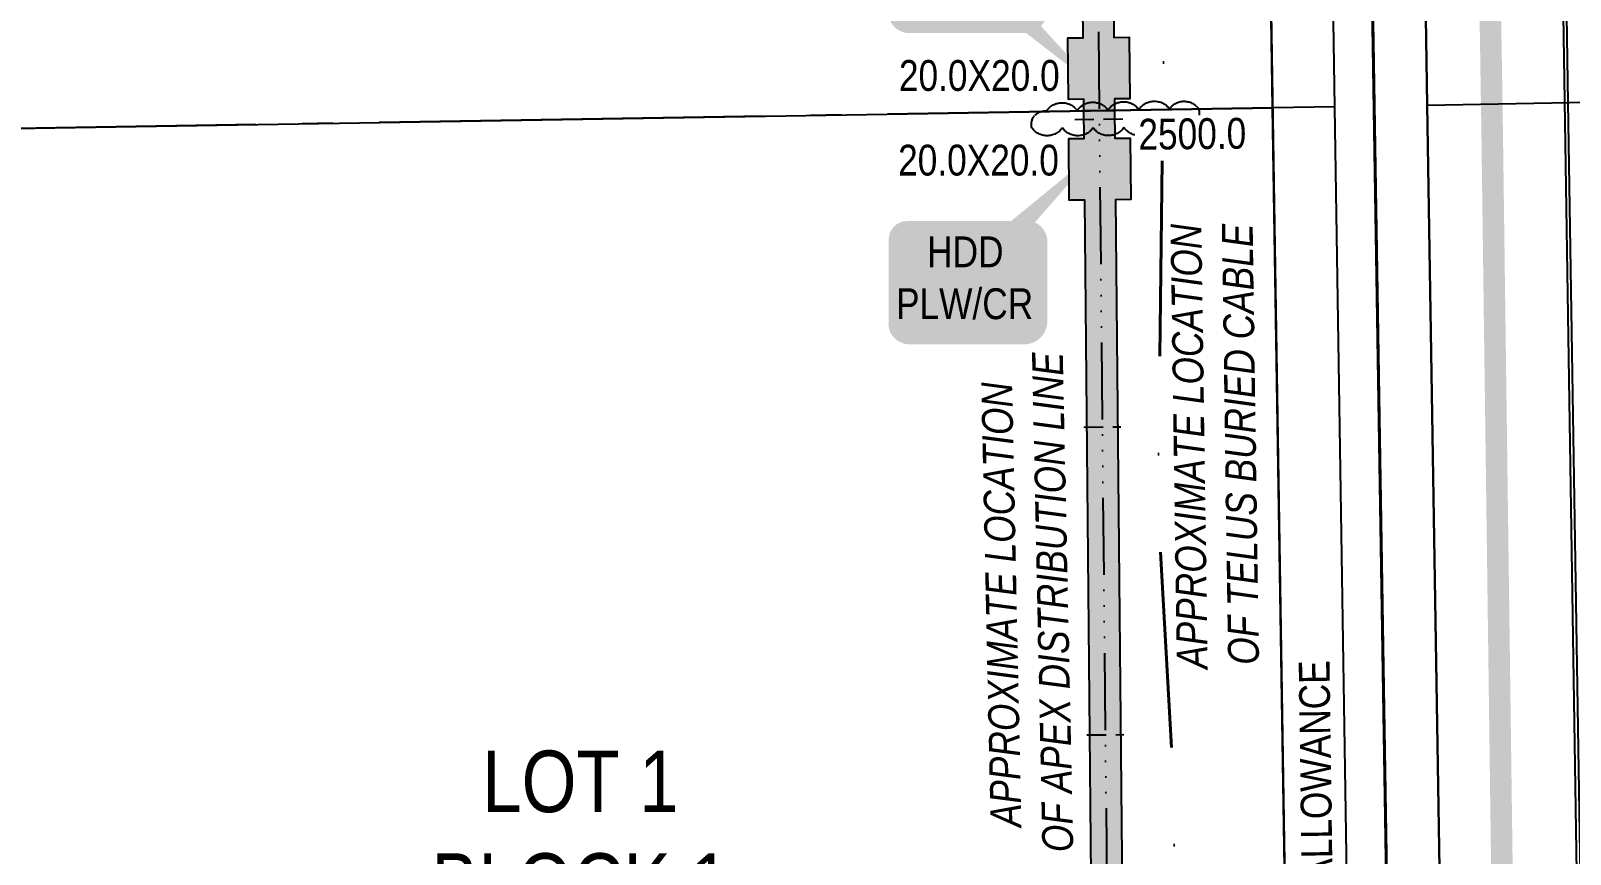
# Model space of a CAD drawing. Extents: x 72365 to 80261, y 6000112 to 6008999.
# Drawn here: x 74585.8 to 75085.5, y 6000839.8 to 6001107.1 of the extents above; entities that cross this region are included whole.
import ezdxf

# ---------------------------------------------------------------- set-up
doc = ezdxf.new("R2010")
doc.units = 0
doc.header["$LTSCALE"] = 5
for name, pattern in [('0', [1, 1, 0]), ('COOP2', [10, 5, -1, 0, -1, 0, -1, 0, -1, 0, -1]), ('DASHDOT', [25.4, 12.7, -6.35, 0, -6.35]), ('DASHED2', [9.525, 6.35, -3.175]), ('foc-QUARTERLINE', [33, 25, -3, 2, -3]), ('foc-TIELINE', [1.875, 1.25, -0.625])]:
    doc.linetypes.add(name, pattern=pattern)
for name, color, linetype in [('AS-POWER', 104, 'foc-POWER'), ('AS-RAILWAY', 13, 'TRACKS'), ('AS-ROADS', 254, 'Continuous'), ('AS-TELEPHONE', 224, 'foc-TEL'), ('AS-TELEPHONE-T', 224, 'Continuous'), ('C-SYMBOL', 7, 'Continuous'), ('L-QSEC', 8, 'foc-QUARTERLINE'), ('L-ROAD-T', 7, 'Continuous'), ('L-SEC', 7, 'Continuous'), ('L-TITLEDB', 4, 'Continuous'), ('P-APEX RECON PAY ITEMS', 240, 'Continuous'), ('P-APEX RECON-10m BUFFER', 51, 'COOP2'), ('P-APEX RECON-URBAN', 30, 'COOP2'), ('P-APEX RECON-WORK AREA', 104, 'Continuous'), ('P-BUFFER-PURPLE', 187, 'foc-TIELINE'), ('P-BUFFER-PURPLE-T', 187, 'Continuous'), ('T-BUSH', 110, '0')]:
    doc.layers.add(name, color=color, linetype=linetype)
doc.layers.add('AS-RECON EXISTING', color=151, linetype='DASHDOT', lineweight=40)
doc.layers.add('P-APEX RECON-TWS-T', color=104, linetype='Continuous', lineweight=9)
doc.layers.add('AS-RECON EXISTING-T', color=7, linetype='Continuous', true_color=0x7abdff)
doc.layers.add('P-APEX RECON-TO BE DRILLED-H', color=7, linetype='Continuous', true_color=0xffafe1)
doc.styles.add('100L', font='ARIALN.TTF', dxfattribs={"height": 2})
doc.styles.add('175L', font='ARIALN.TTF', dxfattribs={"height": 20})
doc.styles.add('80', font='ARIALN.TTF', dxfattribs={"height": 10})
doc.styles.add('80L', font='ARIALN.TTF', dxfattribs={"height": 10})
doc.styles.add('foc-LtypeFont', font='ARIALN.TTF', dxfattribs={"height": 7.35})
doc.linetypes.add('foc-POWER', pattern='A,6,-1,["P",foc-LtypeFont,S=0.2,R=0,X=-0.625,Y=-0.75],-1.24,4', length=12.24)
doc.linetypes.add('foc-TEL', pattern='A,2,-1,["T",foc-LtypeFont,S=0.2,R=0,X=-0.425,Y=-0.75],-1.24,8', length=12.24)
doc.linetypes.add('foc-TEL-NOLINE', pattern='A,0,-2,["T",foc-LtypeFont,S=0.2,R=0,X=-0.425,Y=-0.75],-10.24', length=12.24)
doc.linetypes.add('TRACKS', pattern='A,3.81,[130,ltypeshp1.shx,S=6.35,R=0,X=0,Y=0],3.81', length=7.62)

# ---------------------------------------------------------------- blocks, each defined once
blk = doc.blocks.new('*U1162')
at = {"true_color": 0xffffa8}
h = blk.add_hatch(color=51, dxfattribs=at)
edge = h.paths.add_edge_path()
edge.add_line((-19, -20), (19, -20))
edge.add_arc((19, -14), 6, 270, 360)
edge.add_line((25, -14), (25, 12.5))
edge.add_arc((19, 12.5), 6, 0, 90)
edge.add_line((19, 18.5), (-19, 18.5))
edge.add_arc((-19, 12.5), 6, 90, 180)
edge.add_line((-25, 12.5), (-25, -14))
edge.add_arc((-19, -14), 6, 180, 270)
at = {"color": 240, "flags": 128}
blk.add_lwpolyline([(-19, -20, 3, 3, 0), (19, -20, 3, 3, 0.414214), (25, -14, 3, 3, 0), (25, 12.5, 3, 0, 0.414214), (19, 18.5, 0, 0, 0), (-19, 18.5, 0, 0, 0.414214), (-25, 12.5, 0, 0, 0), (-25, -14, 0, 3, 0.414214)], format="xyseb", close=True, dxfattribs=at)
for points in [[(43.25, -39.79, 0, 10, 0), (0, 0, 5, 5, 0)], [(5.45, -7.08, 0, 10, 0), (0, 0, 5, 5, 0)]]:
    blk.add_lwpolyline(points, format="xyseb", dxfattribs=at)
at = {"color": 4, "style": '80'}
blk.add_attdef('OTHER_001', (-14.7, -5), '', height=10, dxfattribs=at)
blk = doc.blocks.new('*U1163')
at = {"true_color": 0xffffa8}
h = blk.add_hatch(color=51, dxfattribs=at)
edge = h.paths.add_edge_path()
edge.add_line((-19, -20), (19, -20))
edge.add_arc((19, -14), 6, 270, 360)
edge.add_line((25, -14), (25, 12.5))
edge.add_arc((19, 12.5), 6, 0, 90)
edge.add_line((19, 18.5), (-19, 18.5))
edge.add_arc((-19, 12.5), 6, 90, 180)
edge.add_line((-25, 12.5), (-25, -14))
edge.add_arc((-19, -14), 6, 180, 270)
at = {"color": 240, "flags": 128}
for points in [[(43.46, 42.04, 0, 10, 0), (0, 0, 5, 5, 0)], [(5.45, -7.08, 0, 10, 0), (0, 0, 5, 5, 0)]]:
    blk.add_lwpolyline(points, format="xyseb", dxfattribs=at)
blk.add_lwpolyline([(-19, -20, 3, 3, 0), (19, -20, 3, 3, 0.414214), (25, -14, 3, 3, 0), (25, 12.5, 3, 0, 0.414214), (19, 18.5, 0, 0, 0), (-19, 18.5, 0, 0, 0.414214), (-25, 12.5, 0, 0, 0), (-25, -14, 0, 3, 0.414214)], format="xyseb", close=True, dxfattribs=at)
at = {"color": 4, "style": '80'}
blk.add_attdef('OTHER_001', (-14.7, -5), '', height=10, dxfattribs=at)

msp = doc.modelspace()

# ---------------------------------------------------------------- hatches: boundary and pattern name
at = {"layer": 'P-APEX RECON-10m BUFFER'}
h = msp.add_hatch(color=256, dxfattribs=at)
h.dxf.hatch_style = 1
h.paths.add_polyline_path([(74935.119, 6001282.158), (74936.305, 6001218.803), (74936.424, 6001206.493), (74987.032, 6001207.989), (74987.11, 6001202.993), (74936.473, 6001201.496), (74936.612, 6001187.098), (74941.608, 6001187.146), (74941.802, 6001167.164), (74936.806, 6001167.115), (74937.409, 6001104.978), (74942.405, 6001105.026), (74942.599, 6001085.044), (74937.603, 6001084.995), (74937.639, 6001081.261), (74927.649, 6001081.097), (74927.612, 6001084.898), (74922.616, 6001084.85), (74922.422, 6001104.832), (74927.418, 6001104.881), (74926.815, 6001167.018), (74921.819, 6001166.97), (74921.671, 6001182.255), (74868.983, 6001184.881), (74869.072, 6001200.162), (74879.118, 6001204.799), (74926.435, 6001206.198), (74926.36, 6001213.928), (74902.304, 6001214.218), (74902.424, 6001224.209), (74926.215, 6001223.922), (74925.128, 6001281.997)])
h.paths.add_polyline_path([(74926.621, 6001187.01), (74874.007, 6001189.633), (74874.05, 6001196.957), (74880.285, 6001199.835), (74926.483, 6001201.201)], flags=16)
h = msp.add_hatch(color=256, dxfattribs=at)
h.dxf.hatch_style = 1
h.paths.add_polyline_path([(74937.639, 6001081.261), (74937.726, 6001072.262), (74942.722, 6001072.311), (74942.916, 6001052.328), (74937.92, 6001052.28), (74940.427, 6000793.935), (74920.286, 6000774.274), (74920.762, 6000732.19), (74931.778, 6000730.935), (74931.94, 6000720.861), (74920.876, 6000722.121), (74921.19, 6000694.399), (74926.251, 6000694.457), (74926.327, 6000687.695), (74932.477, 6000687.506), (74932.611, 6000679.245), (74906.443, 6000678.793), (74906.269, 6000694.23), (74911.199, 6000694.286), (74910.921, 6000718.834), (74900.93, 6000718.721), (74900.704, 6000738.703), (74910.695, 6000738.816), (74910.246, 6000778.437), (74930.394, 6000798.104), (74927.929, 6001052.183), (74922.934, 6001052.135), (74922.74, 6001072.117), (74927.735, 6001072.166), (74927.649, 6001081.097)])
at = {"layer": 'P-APEX RECON-TO BE DRILLED-H'}
h = msp.add_hatch(color=256, dxfattribs=at)
h.dxf.hatch_style = 1
h.paths.add_polyline_path([(74933.225, 6001088.076), (74937.573, 6001088.119), (74937.759, 6001068.953), (74927.767, 6001068.856), (74927.581, 6001088.022)])

# ---------------------------------------------------------------- linework, layer by layer
at = {"layer": 'AS-POWER', "flags": 128}
msp.add_lwpolyline([(75089.323, 6000729.595), (75082.279, 6001181.869)], dxfattribs=at)
at = {"layer": 'AS-ROADS', "const_width": 7, "flags": 128}
msp.add_lwpolyline([(75073.672, 6000179.942), (75069.776, 6000349.065), (75060.182, 6001074.477), (75045.667, 6002007.36), (75027.969, 6003090.033), (75024.206, 6003347.941, 0.0493947), (74998.246, 6003576.094), (74973.301, 6003687.217, -0.0503851), (74958.73, 6003807.929), (74943.423, 6004677.413), (74936.401, 6005243.625)], format="xyb", dxfattribs=at)
at = {"layer": 'AS-TELEPHONE', "linetype": 'foc-TEL-NOLINE', "flags": 128}
msp.add_lwpolyline([(75003.364, 6000178.719), (74988.862, 6001082.1), (74976.266, 6001905.962), (74937.004, 6004319.006), (74922.183, 6005243.365)], dxfattribs=at)
at = {"layer": 'L-QSEC', "flags": 128}
for points in [[(75039.104, 6001082.979), (75813.608, 6001097.121)], [(74988.862, 6001082.1), (74178.489, 6001068.826)]]:
    msp.add_lwpolyline(points, dxfattribs=at)
at = {"layer": 'L-SEC', "flags": 128}
msp.add_lwpolyline([(75009.105, 6001082.432), (74989.005, 6001082.102)], dxfattribs=at)
at = {"layer": 'L-TITLEDB', "flags": 128}
for points in [[(75098.777, 6000214.533), (75097.725, 6000280.114), (75092.099, 6000630.371), (75084.8, 6001083.847), (75072.518, 6001887.694), (75026.831, 6001886.824), (75039.103, 6001083.014), (75052.049, 6000279.301), (75053.606, 6000179.593)], [(74178.489, 6001068.826), (74989.005, 6001082.102)]]:
    msp.add_lwpolyline(points, dxfattribs=at)
at = {"layer": 'L-TITLEDB'}
msp.add_lwpolyline([(75052.049, 6000279.301), (75039.103, 6001083.014)], dxfattribs=at)
at = {"layer": 'P-APEX RECON-WORK AREA', "flags": 128}
for points in [[(74936.806, 6001167.115), (74937.409, 6001104.978), (74942.405, 6001105.026), (74942.599, 6001085.044), (74937.603, 6001084.995), (74937.639, 6001081.261), (74927.649, 6001081.097), (74927.612, 6001084.898), (74922.616, 6001084.85), (74922.422, 6001104.832), (74927.418, 6001104.881), (74926.815, 6001167.018)], [(74930.394, 6000798.104), (74927.929, 6001052.183), (74922.934, 6001052.135), (74922.74, 6001072.117), (74927.735, 6001072.166), (74927.649, 6001081.097), (74937.639, 6001081.261), (74937.726, 6001072.262), (74942.722, 6001072.311), (74942.916, 6001052.328), (74937.92, 6001052.28), (74940.427, 6000793.935)]]:
    msp.add_lwpolyline(points, dxfattribs=at)
at = {"layer": 'P-BUFFER-PURPLE'}
for p, q in [((74924.678, 6001078.347), (74940.664, 6001078.502)), ((74927.645, 6000978.454), (74939.635, 6000978.571)), ((74928.615, 6000878.542), (74940.604, 6000878.659))]:
    msp.add_line(p, q, dxfattribs=at)
at = {"layer": 'T-BUSH', "flags": 128}
msp.add_lwpolyline([(74964.817, 6001081.887, -0.5205671), (74960.647, 6001075.774, -0.5205671), (74950.655, 6001075.738, -0.5205671), (74940.664, 6001075.702, -0.5205671), (74930.672, 6001075.666, -0.5205671), (74920.68, 6001075.63, -0.5205671), (74910.752, 6001075.657, -0.5205671), (74915.505, 6001081.085, -0.5205671), (74925.495, 6001081.248, -0.5205671), (74935.485, 6001081.41, -0.5205671), (74945.476, 6001081.572, -0.5205671), (74955.466, 6001081.735, -0.5205671)], format="xyb", close=True, dxfattribs=at)

# ---------------------------------------------------------------- block references
at = {"layer": 'P-APEX RECON PAY ITEMS'}
ref = msp.add_blockref('*U1162', (74889.329, 6001127.855), dxfattribs=at)
ref.add_attrib('OTHER_001', 'HDD', (74876.802, 6001131.363), dxfattribs={"layer": '0', "color": 4, "height": 10, "style": '80'})
ref.add_attrib('OTHER_002', 'PLW/CR', (74866.696, 6001114.519), dxfattribs={"layer": '0', "color": 4, "height": 10, "style": '80'})
ref = msp.add_blockref('*U1163', (74889.307, 6001026.863), dxfattribs=at)
ref.add_attrib('OTHER_001', 'HDD', (74876.78, 6001030.371), dxfattribs={"layer": '0', "color": 4, "height": 10, "style": '80'})
ref.add_attrib('OTHER_002', 'PLW/CR', (74866.674, 6001013.527), dxfattribs={"layer": '0', "color": 4, "height": 10, "style": '80'})

# ---------------------------------------------------------------- texts
at = {"layer": 'AS-RECON EXISTING-T', "insert": (74897.744, 6000831.396), "char_height": 10, "attachment_point": 1, "rotation": 91.20617, "style": '100L'}
msp.add_mtext_dynamic_manual_height_columns('\\pi17.113;{\\fArial Narrow|b0|i1|c0|p34;APPROXIMATE LOCATION\\P\\pi8.655;OF APEX DISTRIBUTION LINE}', width=179.08357, gutter_width=50, heights=[0], dxfattribs=at)
at = {"layer": 'AS-TELEPHONE-T', "insert": (74957.843, 6000899.875), "char_height": 10, "attachment_point": 1, "rotation": 90.81849, "style": '100L'}
msp.add_mtext_dynamic_manual_height_columns('\\pi0.05;{\\fArial Narrow|b0|i1|c0|p34;APPROXIMATE LOCATION\\P\\pi1.1414;OF TELUS BURIED CABLE}', width=144.95675, gutter_width=50, heights=[0], dxfattribs=at)
at = {"layer": 'C-SYMBOL', "color": 3, "insert": (74670.219, 6000873.49), "char_height": 20, "attachment_point": 1, "style": '175L', "bg_fill": 2}
msp.add_mtext_dynamic_manual_height_columns('\\pi62.193;LOT 1\\P\\pi45.672;BLOCK 1\\P\\pi11.654;PLAN 102 6804', width=182.19019, gutter_width=55, heights=[0], dxfattribs=at)
at = {"layer": 'P-APEX RECON-TWS-T', "char_height": 9.9917, "attachment_point": 1, "style": '80L'}
for insert in [(74867.621, 6001097.606), (74867.36, 6001070.134)]:
    msp.add_mtext_dynamic_manual_height_columns('20.0X20.0', width=10.35424, gutter_width=50, heights=[0], dxfattribs=dict(at, insert=insert))

# ---------------------------------------------------------------- next in the draw order: linework, layer by layer
at = {"layer": 'AS-RECON EXISTING', "flags": 128}
msp.add_lwpolyline([(73291.665, 6001928.069), (73289.633, 6001920.52), (73288.533, 6001915.287), (73288.616, 6001908.818), (73288.752, 6001907.186), (73289.662, 6001906.103), (73291.734, 6001906.002), (73318.254, 6001908.243), (73342.102, 6001909.034), (73366.021, 6001909.414), (73404.597, 6001911.326), (73611.001, 6001917.028), (73887.006, 6001918.664), (74085.217, 6001921.29), (74151.526, 6001923.098), (74171.168, 6001923.043), (74792.311, 6001928.483), (74851.994, 6001929.785), (74880.47, 6001930.804), (74921.006, 6001932.575), (74941.132, 6001932.161), (74941.026, 6001918.625), (74940.603, 6001891.104), (74940.884, 6001876.682), (74940.864, 6001876.695), (74941.666, 6001791.997), (74944.041, 6001667.194), (74945.85, 6001558.217), (74948.944, 6001431.349), (74950.64, 6001364.016), (74950.936, 6001297.619), (74954.83, 6001203.417), (74954.189, 6001189.279), (74953.376, 6001085.44), (74951.637, 6000952.491), (74956.499, 6000868.52), (74957.836, 6000798.77), (74955.67, 6000736.921), (74956.548, 6000723.03), (74958.732, 6000703.783), (74948.917, 6000676.738), (74940.677, 6000667.925), (74825.007, 6000665.781), (74831.764, 6000274.696), (74850.257, 6000176.054)], dxfattribs=at)
at = {"layer": 'P-APEX RECON-URBAN', "flags": 128}
msp.add_lwpolyline([(73291.665, 6001928.069), (73297.28, 6001913.188), (74917.818, 6001939.554), (74931.309, 6001218.732), (74935.411, 6000796.02), (74915.266, 6000776.355), (74916.323, 6000683.005), (74941.177, 6000682.24), (74950.981, 6000681.669), (74952.067, 6000682.47)], dxfattribs=at)

# ---------------------------------------------------------------- next in the draw order: texts
at = {"layer": 'L-ROAD-T', "insert": (74998.747, 6000805.969), "char_height": 10, "width": 192.96494, "attachment_point": 2, "rotation": 90.81222, "style": '80L', "bg_fill": 2}
msp.add_mtext('GOVERNMENT ROAD ALLOWANCE', dxfattribs=at)

# ---------------------------------------------------------------- next in the draw order: linework, layer by layer
at = {"layer": 'AS-POWER', "flags": 128}
msp.add_lwpolyline([(75053.606, 6000179.593), (75052.049, 6000279.306), (75039.104, 6001082.979), (75026.506, 6001906.922), (75013.454, 6002711.216), (75006.401, 6003140.341)], dxfattribs=at)
at = {"layer": 'L-SEC', "flags": 128}
msp.add_lwpolyline([(75021.702, 6000278.493), (74996.512, 6001886.166)], dxfattribs=at)

# ---------------------------------------------------------------- next in the draw order: texts
at = {"layer": 'P-BUFFER-PURPLE-T', "insert": (74962.805, 6001078.689), "char_height": 9.9917, "width": 35.10913, "attachment_point": 2, "rotation": 0.55593, "style": '100L', "bg_fill": 3, "box_fill_scale": 1.1, "bg_fill_color": 256, "bg_fill_transparency": 0}
msp.add_mtext('2500.0', dxfattribs=at)

# ---------------------------------------------------------------- next in the draw order: linework, layer by layer
at = {"layer": 'AS-RAILWAY', "linetype": 'DASHED2', "const_width": 0.999, "flags": 128}
msp.add_lwpolyline([(75036.226, 6000179.291), (75030.869, 6000521.005), (75018.397, 6001299.923), (75006.867, 6002055.551), (74986.173, 6003243.575), (74985.359, 6003307.705, 0.117589), (74883.678, 6003711.311), (74845.87, 6003778.817)], format="xyb", dxfattribs=at)
at = {"layer": 'L-SEC', "flags": 128}
msp.add_lwpolyline([(75001.601, 6000278.178), (74976.411, 6001885.851)], dxfattribs=at)

doc.saveas('drawing.dxf')
